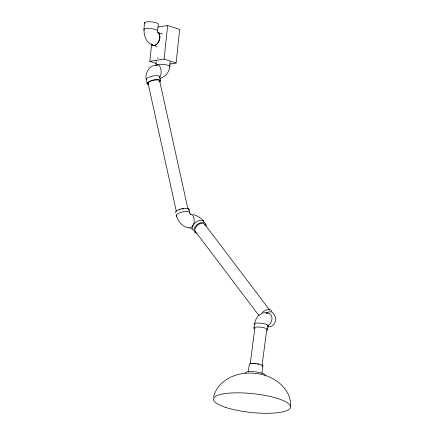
<?xml version="1.0" encoding="UTF-8"?>
<svg xmlns="http://www.w3.org/2000/svg" width="435" height="435" viewBox="0 0 435 435"><rect width="100%" height="100%" fill="white"/><g stroke="black" fill="none" stroke-linecap="round" stroke-linejoin="round"><path stroke-width="0.65" d="M156.214 60.84L155.926 65.582A6.96 1.528 3.5 0 1 162.973 64.483A6.96 1.528 3.5 0 1 169.819 66.435C169.416 71.802 165.414 77.093 160.102 78.278M169.819 66.435L170.107 61.694M144.768 22.517C143.077 30.341 143.566 41.287 152.136 44.865A6.96 4.508 -71.7 0 0 159.243 40.526A6.96 4.508 -71.7 0 0 157.035 31.989M156.165 63.45L149.841 61.357L151.674 43.902M149.841 61.357L164.098 59.046L167.627 25.491L179.639 29.471L176.115 63.026L169.634 64.075M248.341 371.648L249.26 364.573A6.96 1.555 7.4 0 1 256.764 363.687A6.96 1.555 7.4 0 1 262.528 366.515M253.996 328.197C254.535 323.151 255.459 316.93 260.358 314.222M250.212 363.796L254.85 328.153M262.022 365.857L266.747 329.54M261.881 373.469L262.887 365.748M267.617 329.371L268.139 325.396M290.547 406.6C291.706 387.4 271.804 374.252 254.225 373.355C237.602 371.387 217.919 379.565 213.569 396.997M155.186 65.288C148.65 66.104 144.92 73.586 146.198 79.616M262.838 313.162L265.122 312.662L267.443 313.113M157.905 27.062L167.627 25.491M267.683 326.87L270.526 326.723C275.844 324.787 277.062 317.767 273.544 313.662A6.96 4.306 -37.1 0 0 266.508 312.857M188.861 227.815C182.45 226.934 177.665 221.208 176.262 215.124M192.955 214.433C197.066 215.575 200.943 217.832 203.662 221.159M162.413 33.946L158.008 32.489A6.96 4.508 -71.7 0 1 158.786 41.374A6.96 4.508 -71.7 0 1 152.032 44.881L157.068 46.55M164.098 59.046L176.115 63.026M190.34 228.185L191.922 229.049M190.258 213.911L190.617 214.379L190.046 213.683M204.912 224.493L269.64 310.073M195.152 231.186L259.059 315.69M159.563 76.332L160.433 80.263M188.844 209.001L189.551 212.22M159.661 80.926L187.925 209.001M148.096 83.422L176.36 211.497M147.324 84.085L146.454 80.154A6.96 2.229 -12.4 0 1 152.919 75.989A6.96 2.229 -12.4 0 1 159.612 77.501M245.291 372.958A10.157 2.267 7.4 0 1 256.411 371.996A10.157 2.267 7.4 0 1 265.165 375.883M250.832 363.872A5.998 1.343 7.4 0 1 251.74 363.698M252.942 363.627A5.998 1.343 7.4 0 1 255.889 363.785M257.438 364.013A5.998 1.343 7.4 0 1 258.89 364.318M195.793 231.898A5.927 3.67 -37.1 0 1 198.175 224.656A5.927 3.67 -37.1 0 1 205.222 225.428M179.117 209.92A5.916 1.892 -12.4 0 1 180.008 209.583M181.966 209.045A5.916 1.892 -12.4 0 1 183.472 208.784M148.373 83.863A5.916 1.892 -12.4 0 1 153.555 80.306A5.916 1.892 -12.4 0 1 159.547 81.454M156.007 65.397A6.96 3.616 89.4 0 1 160.732 68.594A6.96 3.616 89.4 0 1 159.368 77.794M157.323 58.105A6.96 1.528 3.5 0 1 158.443 57.855M254.513 324.222A6.96 1.555 7.4 0 1 262.011 323.335A6.96 1.555 7.4 0 1 267.781 326.163M266.41 313.298A6.96 5.122 -68.1 0 1 271.935 317.572A6.96 5.122 -68.1 0 1 267.824 325.913M144.164 30.124A6.96 1.696 6 0 1 150.597 28.569A6.96 1.696 6 0 1 157.53 31.347L158.237 24.637A6.96 1.696 6 0 0 151.304 21.853A6.96 1.696 6 0 0 144.871 23.408M176.664 216.217A6.96 2.229 -12.4 0 1 182.564 211.943A6.96 2.229 -12.4 0 1 189.6 213.389M175.735 212.824A6.96 2.229 -12.4 0 1 182.194 208.653A6.96 2.229 -12.4 0 1 188.893 210.17M193.102 230.164A6.96 4.306 -37.1 0 1 195.989 222.078A6.96 4.306 -37.1 0 1 204.287 222.095M190.639 214.053A6.96 4.453 -86.1 0 1 194.124 221.942A6.96 4.453 -86.1 0 1 188.785 227.799M148.357 84.597A6.96 2.229 -12.4 0 1 149.129 81.475A6.96 2.229 -12.4 0 1 158.025 79.551A6.96 2.229 -12.4 0 1 159.824 82.112M260.826 314.396A6.96 4.306 -37.1 0 1 266.9 309.867A6.96 4.306 -37.1 0 1 271.897 311.482M254.79 328.811A6.96 1.555 7.4 0 1 256.59 327.022A6.96 1.555 7.4 0 1 265.606 328.251A6.96 1.555 7.4 0 1 266.41 330.393M196.729 233.22A6.96 4.306 -37.1 0 1 194.44 227.983A6.96 4.306 -37.1 0 1 201.682 222.502A6.96 4.306 -37.1 0 1 206.108 226.118M225.515 407.35A38.769 9.445 6 0 0 289.52 408.965A38.769 9.445 6 0 0 240.957 392.876A38.769 9.445 6 0 0 225.515 407.35"/></g></svg>
